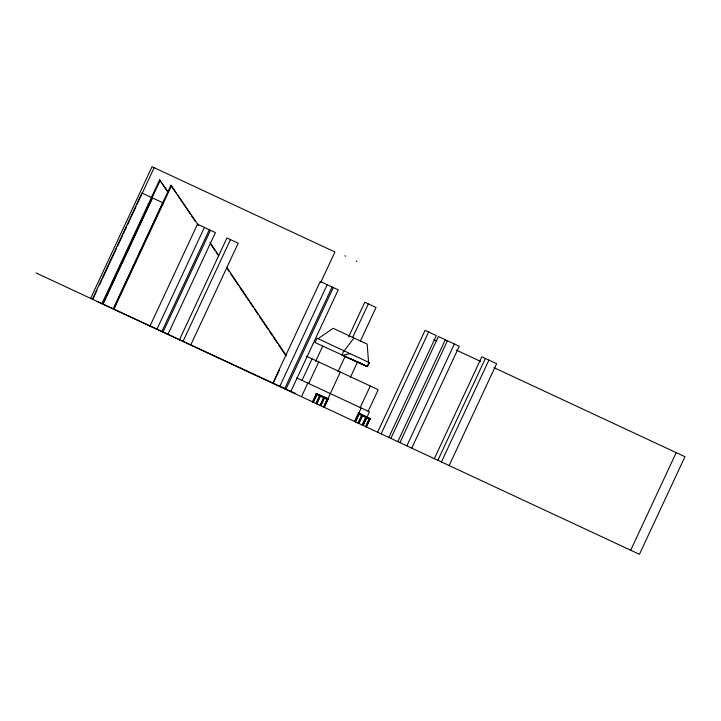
<?xml version="1.0" encoding="UTF-8"?>
<svg xmlns="http://www.w3.org/2000/svg" width="721" height="721" viewBox="0 0 721 721"><rect width="100%" height="100%" fill="white"/><g stroke="black" fill="none" stroke-linecap="round" stroke-linejoin="round"><path stroke-width="1.08" d="M90.621 298.386L152.023 166.695L334.941 251.99L320.665 282.614M92.378 299.197L141.893 193.003L151.572 197.509M92.748 299.377L97.029 290.184M99.408 285.083L101.319 281.001M102.265 278.955L116.55 248.33M117.496 246.294L122.264 236.082M123.21 234.046L126.545 226.899M127.5 224.853L136.062 206.476M137.017 204.44L154.15 167.687M97.101 301.405L295.394 393.468M101.94 303.658L159.575 179.926L168.426 192.345M102.733 303.631L160.269 180.25M102.752 304.037L152.275 197.842L163.667 203.151M103.013 304.163L152.537 197.96M113.377 308.588L170.904 185.207L198.59 225.538M113.395 309.003L162.91 202.799M114.071 308.921L171.607 185.531M149.995 326.072L197.491 224.213L215.417 232.577L167.921 334.427M156.917 329.299L204.413 227.439M161.828 331.588L209.324 229.729M163.018 332.138L210.514 230.287M179.448 339.807L226.944 237.948L238.2 243.193L190.704 345.053M182.99 341.457L230.486 239.597M272.772 383.32L320.268 281.469L338.239 289.842L290.743 391.701M273.106 383.473L279.442 369.882M279.703 386.555L327.199 284.696M284.606 388.835L332.102 286.985M285.84 389.412L333.336 287.562M302.009 380.4L312.058 358.851M315.627 361.338L322.72 346.134M301.477 396.703L307.813 383.112M308.687 383.518L318.736 361.969M312.499 401.84L316.339 393.612M312.779 401.976L316.321 394.387L327.244 399.488M313.112 402.129L316.654 394.549M313.401 402.264L316.934 394.675M315.996 403.472L319.529 395.892M316.186 403.562L320.025 395.333M316.609 403.76L320.151 396.18M316.798 403.85L320.34 396.262M348.64 336.842L364.781 302.225L376.038 307.47L360.365 341.087M341.907 355.074L343.917 350.757M320.025 405.355L323.558 397.767M320.304 405.49L323.846 397.902M320.638 405.644L324.477 397.406M352.659 337.473L368.332 303.874M320.926 405.77L324.459 398.19M337.969 371.757L345.062 356.553L357.526 362.023L350.397 377.317M323.513 406.986L327.055 399.398M323.702 407.068L327.55 398.839M323.99 407.203L340.33 372.036M324.135 407.275L327.667 399.686M324.324 407.356L328.163 399.128M328.668 399.046L315.96 393.432L328.722 399.074M368.566 363.087L368.891 362.393M368.305 363.988L367.133 366.502L358.761 362.284M360.23 407.554L370.279 386.005M354.597 421.479L358.436 413.241M354.876 421.605L361.176 407.996M355.21 421.758L358.752 414.178M355.489 421.893L359.031 414.305M358.094 423.11L361.627 415.521M358.283 423.191L362.122 414.963M358.707 423.389L362.248 415.81M358.896 423.479L362.438 415.891M368.161 411.249L378.21 389.7L306.344 356.183M362.122 424.984L365.655 417.396M362.402 425.12L365.944 417.531M362.735 425.273L366.151 417.955M363.024 425.408L366.556 417.82M363.105 425.444L369.449 411.844L296.664 377.912M365.61 426.616L369.152 419.027M365.799 426.706L369.639 418.468M366.232 426.904L369.765 419.316L358.418 414.016M366.421 426.994L370.261 418.757M370.639 418.937L358.175 412.809L370.702 418.964M377.588 432.194L425.084 330.344L436.34 335.589L388.844 437.449M381.13 433.853L428.625 331.993M390.881 438.395L438.377 336.545L459.259 346.278L411.763 448.138M397.812 441.631L445.308 339.771M399.93 442.613L447.426 340.763M406.86 445.848L454.356 343.989M434.33 458.655L481.826 356.805L496.634 363.708L449.138 465.559M437.881 460.313L485.377 358.454M441.423 461.963L488.919 360.112M630.704 550.222L676.208 452.644M344.169 350.875L353.984 338.005M318.069 338.708L333.147 328.289L367.142 344.142L368.575 362.248M342.466 355.345L350.145 353.66M361.284 363.772L315.068 342.565L317.087 338.248L369.332 362.6L367.449 366.647L358.427 362.447M342.16 355.192L366.998 366.439M344.926 255.829L345.62 256.153M356.264 261.119L356.958 261.444M433.862 339.636L436.917 341.06M456.267 350.082L480.7 361.473M493.939 367.647L684.95 456.717L639.446 554.305L36.05 272.935M368.26 362.942L369.008 363.294M358.256 362.131L362.933 364.547M209.883 242.283L218.67 255.306M226.827 267.401L286.435 355.786M170.904 185.207L175.924 192.651M177.186 194.508L190.362 214.047M191.615 215.912L195.382 221.491M211.064 244.752L214.831 250.331M216.084 252.188L218.598 255.91M226.755 268.005L229.26 271.727M230.522 273.592L238.678 285.687M239.931 287.544L248.718 300.567M249.971 302.432L253.107 307.083M254.36 308.939L258.127 314.527M259.38 316.384L268.167 329.407M269.42 331.272L272.556 335.923M273.818 337.779L277.576 343.367M278.838 345.224L285.732 355.462M159.575 179.926L160.828 181.782M162.081 183.648L167.101 191.083"/></g></svg>
